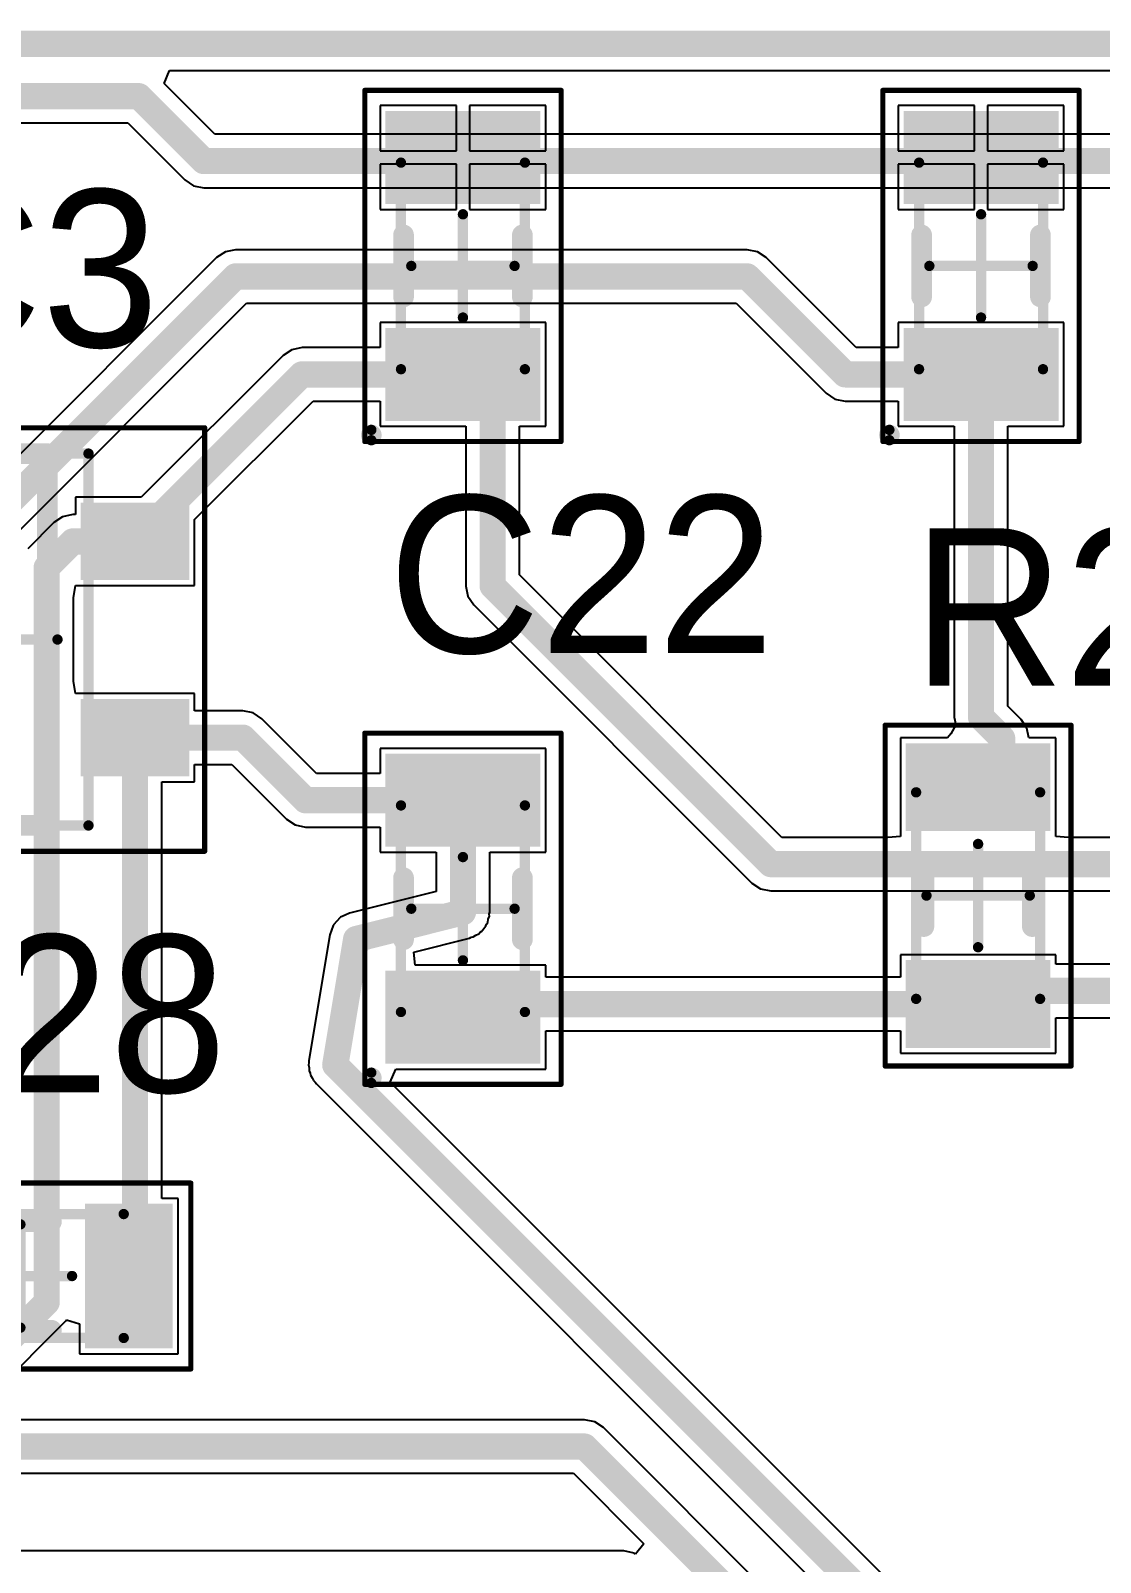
# Model space of a CAD drawing. Header units: millimetres. Extents: x 2.5 to 14.5, y 1.2 to 4.8.
# Drawn here: x 8.824 to 9.232, y 3.141 to 3.725 of the extents above; entities that cross this region are included whole.
import ezdxf

# ---------------------------------------------------------------- set-up
doc = ezdxf.new("R2010")
doc.units = ezdxf.units.MM
doc.header["$MEASUREMENT"] = 0
for name, color, linetype in [('BottomLayer', 5, 'Continuous'), ('ConnectLayer', 7, 'Continuous'), ('Mechanical13', 56, 'Continuous'), ('Mechanical15', 56, 'Continuous'), ('TopLayer', 1, 'Continuous'), ('TopOverlay', 2, 'Continuous'), ('TopPaste', 8, 'Continuous'), ('TopSolder', 216, 'Continuous')]:
    doc.layers.add(name, color=color, linetype=linetype)

# ---------------------------------------------------------------- blocks, each defined once
blk = doc.blocks.new('RESC_0805_2012_72')
at = {"layer": 'Mechanical13', "const_width": 0.00394}
for points in [[(-0.03937, 0.02362), (-0.03937, -0.02362)], [(0.03937, 0.02362), (-0.03937, 0.02362)], [(0.03937, 0.02362), (0.03937, -0.02362)], [(0.03937, -0.02362), (-0.03937, -0.02362)]]:
    blk.add_lwpolyline(points, dxfattribs=at)
at = {"layer": 'Mechanical13', "const_width": 0.00197}
for points in [[(-0.04035, 0.02362, 1), (-0.03839, 0.02362, 1)], [(-0.04035, 0.02362, 1), (-0.03839, 0.02362, 1)], [(0.03839, 0.02362, 1), (0.04035, 0.02362, 1)], [(0.03839, 0.02362, 1), (0.04035, 0.02362, 1)], [(-0.04035, -0.02362, 1), (-0.03839, -0.02362, 1)], [(-0.04035, -0.02362, 1), (-0.03839, -0.02362, 1)], [(0.03839, -0.02362, 1), (0.04035, -0.02362, 1)], [(0.03839, -0.02362, 1), (0.04035, -0.02362, 1)]]:
    blk.add_lwpolyline(points, format="xyb", close=True, dxfattribs=at)
at = {"layer": 'Mechanical15'}
for points, const_width in [([(-0.06496, 0.03543), (-0.06496, -0.03543)], 0.00197), ([(0.06496, 0.03543), (-0.06496, 0.03543)], 0.00197), ([(0.06496, 0.03543), (0.06496, -0.03543)], 0.00197), ([(0, 0.01968), (0, -0.01969)], 0.00394), ([(0.01968, 0), (-0.01969, 0)], 0.00394), ([(0.06496, -0.03543), (-0.06496, -0.03543)], 0.00197)]:
    blk.add_lwpolyline(points, dxfattribs=dict(at, const_width=const_width))
for points, const_width in [([(-0.06545, 0.03543, 1), (-0.06447, 0.03543, 1)], 0.000984), ([(-0.06545, 0.03543, 1), (-0.06447, 0.03543, 1)], 0.000984), ([(0.06447, 0.03543, 1), (0.06545, 0.03543, 1)], 0.000984), ([(0.06447, 0.03543, 1), (0.06545, 0.03543, 1)], 0.000984), ([(-0.00098, 0.01968, 1), (0.00098, 0.01968, 1)], 0.00197), ([(-0.02067, 0, 1), (-0.0187, 0, 1)], 0.00197), ([(0.0187, 0, 1), (0.02067, 0, 1)], 0.00197), ([(-0.00098, -0.01969, 1), (0.00098, -0.01969, 1)], 0.00197), ([(-0.06545, -0.03543, 1), (-0.06447, -0.03543, 1)], 0.000984), ([(-0.06545, -0.03543, 1), (-0.06447, -0.03543, 1)], 0.000984), ([(0.06447, -0.03543, 1), (0.06545, -0.03543, 1)], 0.000984), ([(0.06447, -0.03543, 1), (0.06545, -0.03543, 1)], 0.000984)]:
    blk.add_lwpolyline(points, format="xyb", close=True, dxfattribs=dict(at, const_width=const_width))
at = {"layer": 'TopLayer'}
for points in [[(-0.02756, -0.02461), (-0.02756, 0.02461), (-0.05512, -0.02461), (-0.05512, 0.02461)], [(0.05512, -0.02461), (0.05512, 0.02461), (0.02756, -0.02461), (0.02756, 0.02461)]]:
    blk.add_solid(points, dxfattribs=at)
at = {"layer": 'TopOverlay', "const_width": 0.00787}
for points in [[(0.01181, 0.02067), (-0.01181, 0.02067)], [(0.01181, -0.02067), (-0.01181, -0.02067)]]:
    blk.add_lwpolyline(points, dxfattribs=at)
at = {"layer": 'TopOverlay', "const_width": 0.00394}
for points in [[(-0.01378, 0.02067, 1), (-0.00984, 0.02067, 1)], [(0.00984, 0.02067, 1), (0.01378, 0.02067, 1)], [(-0.01378, -0.02067, 1), (-0.00984, -0.02067, 1)], [(0.00984, -0.02067, 1), (0.01378, -0.02067, 1)]]:
    blk.add_lwpolyline(points, format="xyb", close=True, dxfattribs=at)
at = {"layer": 'TopPaste'}
for points in [[(-0.02756, -0.02461), (-0.02756, 0.02461), (-0.05512, -0.02461), (-0.05512, 0.02461)], [(0.05512, -0.02461), (0.05512, 0.02461), (0.02756, -0.02461), (0.02756, 0.02461)]]:
    blk.add_solid(points, dxfattribs=at)
at = {"layer": 'TopSolder'}
for points in [[(-0.02461, -0.02756), (-0.02461, 0.02756), (-0.05807, -0.02756), (-0.05807, 0.02756)], [(0.05807, -0.02756), (0.05807, 0.02756), (0.02461, -0.02756), (0.02461, 0.02756)]]:
    blk.add_solid(points, dxfattribs=at)
blk = doc.blocks.new('RESC_0805_2012_73')
at = {"layer": 'Mechanical13', "const_width": 0.00394}
for points in [[(-0.03937, -0.02362), (-0.03937, 0.02362)], [(0.03937, 0.02362), (-0.03937, 0.02362)], [(0.03937, -0.02362), (0.03937, 0.02362)], [(0.03937, -0.02362), (-0.03937, -0.02362)]]:
    blk.add_lwpolyline(points, dxfattribs=at)
at = {"layer": 'Mechanical13', "const_width": 0.00197}
for points in [[(-0.04035, 0.02362, 1), (-0.03839, 0.02362, 1)], [(-0.04035, 0.02362, 1), (-0.03839, 0.02362, 1)], [(0.03839, 0.02362, 1), (0.04035, 0.02362, 1)], [(0.03839, 0.02362, 1), (0.04035, 0.02362, 1)], [(-0.04035, -0.02362, 1), (-0.03839, -0.02362, 1)], [(-0.04035, -0.02362, 1), (-0.03839, -0.02362, 1)], [(0.03839, -0.02362, 1), (0.04035, -0.02362, 1)], [(0.03839, -0.02362, 1), (0.04035, -0.02362, 1)]]:
    blk.add_lwpolyline(points, format="xyb", close=True, dxfattribs=at)
at = {"layer": 'Mechanical15'}
for points, const_width in [([(-0.06496, -0.03543), (-0.06496, 0.03543)], 0.00197), ([(0.06496, 0.03543), (-0.06496, 0.03543)], 0.00197), ([(0.06496, -0.03543), (0.06496, 0.03543)], 0.00197), ([(0, -0.01968), (0, 0.01969)], 0.00394), ([(0.01968, 0), (-0.01969, 0)], 0.00394), ([(0.06496, -0.03543), (-0.06496, -0.03543)], 0.00197)]:
    blk.add_lwpolyline(points, dxfattribs=dict(at, const_width=const_width))
for points, const_width in [([(-0.06545, 0.03543, 1), (-0.06447, 0.03543, 1)], 0.000984), ([(-0.06545, 0.03543, 1), (-0.06447, 0.03543, 1)], 0.000984), ([(0.06447, 0.03543, 1), (0.06545, 0.03543, 1)], 0.000984), ([(0.06447, 0.03543, 1), (0.06545, 0.03543, 1)], 0.000984), ([(-0.00098, 0.01969, 1), (0.00098, 0.01969, 1)], 0.00197), ([(-0.02067, 0, 1), (-0.0187, 0, 1)], 0.00197), ([(0.0187, 0, 1), (0.02067, 0, 1)], 0.00197), ([(-0.00098, -0.01968, 1), (0.00098, -0.01968, 1)], 0.00197), ([(-0.06545, -0.03543, 1), (-0.06447, -0.03543, 1)], 0.000984), ([(-0.06545, -0.03543, 1), (-0.06447, -0.03543, 1)], 0.000984), ([(0.06447, -0.03543, 1), (0.06545, -0.03543, 1)], 0.000984), ([(0.06447, -0.03543, 1), (0.06545, -0.03543, 1)], 0.000984)]:
    blk.add_lwpolyline(points, format="xyb", close=True, dxfattribs=dict(at, const_width=const_width))
at = {"layer": 'TopLayer'}
for points in [[(-0.02756, -0.02461), (-0.02756, 0.02461), (-0.05512, -0.02461), (-0.05512, 0.02461)], [(0.05512, -0.02461), (0.05512, 0.02461), (0.02756, -0.02461), (0.02756, 0.02461)]]:
    blk.add_solid(points, dxfattribs=at)
at = {"layer": 'TopOverlay', "const_width": 0.00787}
for points in [[(0.01181, 0.02067), (-0.01181, 0.02067)], [(0.01181, -0.02067), (-0.01181, -0.02067)]]:
    blk.add_lwpolyline(points, dxfattribs=at)
at = {"layer": 'TopOverlay', "const_width": 0.00394}
for points in [[(-0.01378, 0.02067, 1), (-0.00984, 0.02067, 1)], [(0.00984, 0.02067, 1), (0.01378, 0.02067, 1)], [(-0.01378, -0.02067, 1), (-0.00984, -0.02067, 1)], [(0.00984, -0.02067, 1), (0.01378, -0.02067, 1)]]:
    blk.add_lwpolyline(points, format="xyb", close=True, dxfattribs=at)
at = {"layer": 'TopPaste'}
for points in [[(-0.02756, -0.02461), (-0.02756, 0.02461), (-0.05512, -0.02461), (-0.05512, 0.02461)], [(0.05512, -0.02461), (0.05512, 0.02461), (0.02756, -0.02461), (0.02756, 0.02461)]]:
    blk.add_solid(points, dxfattribs=at)
at = {"layer": 'TopSolder'}
for points in [[(-0.02461, -0.02756), (-0.02461, 0.02756), (-0.05807, -0.02756), (-0.05807, 0.02756)], [(0.05807, -0.02756), (0.05807, 0.02756), (0.02461, -0.02756), (0.02461, 0.02756)]]:
    blk.add_solid(points, dxfattribs=at)
blk = doc.blocks.new('SOT95P245X110_5N_138')
at = {"layer": 'Mechanical13', "const_width": 0.00394}
for points in [[(-0.0315, 0.07087), (0.0315, 0.07087)], [(-0.0315, -0.07087), (-0.0315, 0.07087)], [(0.0315, -0.07087), (0.0315, 0.07087)], [(-0.0315, -0.07087), (0.0315, -0.07087)]]:
    blk.add_lwpolyline(points, dxfattribs=at)
at = {"layer": 'Mechanical13', "const_width": 0.00197}
for points in [[(-0.03248, 0.07087, 1), (-0.03051, 0.07087, 1)], [(-0.03248, 0.07087, 1), (-0.03051, 0.07087, 1)], [(0.03051, 0.07087, 1), (0.03248, 0.07087, 1)], [(0.03051, 0.07087, 1), (0.03248, 0.07087, 1)], [(-0.03248, -0.07087, 1), (-0.03051, -0.07087, 1)], [(-0.03248, -0.07087, 1), (-0.03051, -0.07087, 1)], [(0.03051, -0.07087, 1), (0.03248, -0.07087, 1)], [(0.03051, -0.07087, 1), (0.03248, -0.07087, 1)]]:
    blk.add_lwpolyline(points, format="xyb", close=True, dxfattribs=at)
at = {"layer": 'Mechanical15'}
for points, const_width in [([(-0.07579, 0.08071), (0.07579, 0.08071)], 0.00197), ([(-0.07579, -0.08071), (-0.07579, 0.08071)], 0.00197), ([(0.07579, -0.08071), (0.07579, 0.08071)], 0.00197), ([(0, -0.01968), (0, 0.01969)], 0.00394), ([(-0.01968, 0), (0.01969, 0)], 0.00394), ([(-0.07579, -0.08071), (0.07579, -0.08071)], 0.00197)]:
    blk.add_lwpolyline(points, dxfattribs=dict(at, const_width=const_width))
for points, const_width in [([(-0.07628, 0.08071, 1), (-0.07529, 0.08071, 1)], 0.000984), ([(-0.07628, 0.08071, 1), (-0.07529, 0.08071, 1)], 0.000984), ([(0.0753, 0.08071, 1), (0.07628, 0.08071, 1)], 0.000984), ([(0.0753, 0.08071, 1), (0.07628, 0.08071, 1)], 0.000984), ([(-0.00098, 0.01969, 1), (0.00098, 0.01969, 1)], 0.00197), ([(-0.02067, 0, 1), (-0.0187, 0, 1)], 0.00197), ([(0.0187, 0, 1), (0.02067, 0, 1)], 0.00197), ([(-0.00098, -0.01968, 1), (0.00098, -0.01968, 1)], 0.00197), ([(-0.07628, -0.08071, 1), (-0.07529, -0.08071, 1)], 0.000984), ([(-0.07628, -0.08071, 1), (-0.07529, -0.08071, 1)], 0.000984), ([(0.0753, -0.08071, 1), (0.07628, -0.08071, 1)], 0.000984), ([(0.0753, -0.08071, 1), (0.07628, -0.08071, 1)], 0.000984)]:
    blk.add_lwpolyline(points, format="xyb", close=True, dxfattribs=dict(at, const_width=const_width))
at = {"layer": 'TopLayer'}
for points in [[(-0.0315, 0.02559), (-0.0315, 0.04921), (-0.06693, 0.02559), (-0.06693, 0.04921)], [(0.06693, 0.02559), (0.06693, 0.04921), (0.0315, 0.02559), (0.0315, 0.04921)], [(-0.0315, -0.01181), (-0.0315, 0.01181), (-0.06693, -0.01181), (-0.06693, 0.01181)], [(-0.0315, -0.04921), (-0.0315, -0.02559), (-0.06693, -0.04921), (-0.06693, -0.02559)], [(0.06693, -0.04921), (0.06693, -0.02559), (0.0315, -0.04921), (0.0315, -0.02559)]]:
    blk.add_solid(points, dxfattribs=at)
at = {"layer": 'TopOverlay'}
for points, const_width in [([(-0.04429, 0.07087, 1), (-0.05413, 0.07087, 1)], 0.00984), ([(-0.05659, 0.07087, 1), (-0.05167, 0.07087, 1)], 0.00492), ([(-0.04675, 0.07087, 1), (-0.04183, 0.07087, 1)], 0.00492), ([(-0.01772, 0.07087, 1), (-0.01378, 0.07087, 1)], 0.00394), ([(-0.01772, 0.07087, 1), (-0.01378, 0.07087, 1)], 0.00394), ([(0.01378, 0.07087, 1), (0.01772, 0.07087, 1)], 0.00394), ([(0.01378, 0.07087, 1), (0.01772, 0.07087, 1)], 0.00394), ([(-0.01772, -0.07087, 1), (-0.01378, -0.07087, 1)], 0.00394), ([(-0.01772, -0.07087, 1), (-0.01378, -0.07087, 1)], 0.00394), ([(0.01378, -0.07087, 1), (0.01772, -0.07087, 1)], 0.00394), ([(0.01378, -0.07087, 1), (0.01772, -0.07087, 1)], 0.00394)]:
    blk.add_lwpolyline(points, format="xyb", close=True, dxfattribs=dict(at, const_width=const_width))
at = {"layer": 'TopOverlay', "const_width": 0.00787}
for points in [[(-0.01575, -0.07087), (-0.01575, 0.07087)], [(-0.01575, 0.07087), (0.01575, 0.07087)], [(0.01575, -0.07087), (0.01575, 0.07087)], [(-0.01575, -0.07087), (0.01575, -0.07087)]]:
    blk.add_lwpolyline(points, dxfattribs=at)
at = {"layer": 'TopPaste'}
for points in [[(-0.0315, 0.02559), (-0.0315, 0.04921), (-0.06693, 0.02559), (-0.06693, 0.04921)], [(0.06693, 0.02559), (0.06693, 0.04921), (0.0315, 0.02559), (0.0315, 0.04921)], [(-0.0315, -0.01181), (-0.0315, 0.01181), (-0.06693, -0.01181), (-0.06693, 0.01181)], [(-0.0315, -0.04921), (-0.0315, -0.02559), (-0.06693, -0.04921), (-0.06693, -0.02559)], [(0.06693, -0.04921), (0.06693, -0.02559), (0.0315, -0.04921), (0.0315, -0.02559)]]:
    blk.add_solid(points, dxfattribs=at)
at = {"layer": 'TopSolder'}
for points in [[(-0.02854, 0.02264), (-0.02854, 0.05217), (-0.06988, 0.02264), (-0.06988, 0.05217)], [(0.06988, 0.02264), (0.06988, 0.05217), (0.02854, 0.02264), (0.02854, 0.05217)], [(-0.02854, -0.01476), (-0.02854, 0.01476), (-0.06988, -0.01476), (-0.06988, 0.01476)], [(-0.02854, -0.05217), (-0.02854, -0.02264), (-0.06988, -0.05217), (-0.06988, -0.02264)], [(0.06988, -0.05217), (0.06988, -0.02264), (0.02854, -0.05217), (0.02854, -0.02264)]]:
    blk.add_solid(points, dxfattribs=at)
blk = doc.blocks.new('CAPCP2012X06N_180')
at = {"layer": 'Mechanical13', "const_width": 0.00394}
for points in [[(-0.03937, 0.02362), (-0.03937, -0.02362)], [(-0.03937, 0.02362), (0.03937, 0.02362)], [(0.03937, 0.02362), (0.03937, -0.02362)], [(-0.03937, -0.02362), (0.03937, -0.02362)]]:
    blk.add_lwpolyline(points, dxfattribs=at)
at = {"layer": 'Mechanical13', "const_width": 0.00197}
for points in [[(-0.04035, 0.02362, 1), (-0.03839, 0.02362, 1)], [(-0.04035, 0.02362, 1), (-0.03839, 0.02362, 1)], [(0.03839, 0.02362, 1), (0.04035, 0.02362, 1)], [(0.03839, 0.02362, 1), (0.04035, 0.02362, 1)], [(-0.04035, -0.02362, 1), (-0.03839, -0.02362, 1)], [(-0.04035, -0.02362, 1), (-0.03839, -0.02362, 1)], [(0.03839, -0.02362, 1), (0.04035, -0.02362, 1)], [(0.03839, -0.02362, 1), (0.04035, -0.02362, 1)]]:
    blk.add_lwpolyline(points, format="xyb", close=True, dxfattribs=at)
at = {"layer": 'Mechanical15'}
for points, const_width in [([(-0.06693, 0.0374), (-0.06693, -0.0374)], 0.00197), ([(-0.06693, 0.0374), (0.06693, 0.0374)], 0.00197), ([(0.06693, 0.0374), (0.06693, -0.0374)], 0.00197), ([(0, 0.01969), (0, -0.01968)], 0.00394), ([(-0.01969, 0), (0.01969, 0)], 0.00394), ([(-0.06693, -0.0374), (0.06693, -0.0374)], 0.00197)]:
    blk.add_lwpolyline(points, dxfattribs=dict(at, const_width=const_width))
for points, const_width in [([(-0.06742, 0.0374, 1), (-0.06644, 0.0374, 1)], 0.000984), ([(-0.06742, 0.0374, 1), (-0.06644, 0.0374, 1)], 0.000984), ([(0.06644, 0.0374, 1), (0.06742, 0.0374, 1)], 0.000984), ([(0.06644, 0.0374, 1), (0.06742, 0.0374, 1)], 0.000984), ([(-0.00098, 0.01969, 1), (0.00098, 0.01969, 1)], 0.00197), ([(-0.02067, 0, 1), (-0.0187, 0, 1)], 0.00197), ([(0.0187, 0, 1), (0.02067, 0, 1)], 0.00197), ([(-0.00098, -0.01968, 1), (0.00098, -0.01968, 1)], 0.00197), ([(-0.06742, -0.0374, 1), (-0.06644, -0.0374, 1)], 0.000984), ([(-0.06742, -0.0374, 1), (-0.06644, -0.0374, 1)], 0.000984), ([(0.06644, -0.0374, 1), (0.06742, -0.0374, 1)], 0.000984), ([(0.06644, -0.0374, 1), (0.06742, -0.0374, 1)], 0.000984)]:
    blk.add_lwpolyline(points, format="xyb", close=True, dxfattribs=dict(at, const_width=const_width))
at = {"layer": 'TopLayer'}
for points in [[(-0.02657, -0.02658), (-0.02657, 0.02657), (-0.0561, -0.02658), (-0.0561, 0.02657)], [(0.0561, -0.02658), (0.0561, 0.02657), (0.02657, -0.02658), (0.02657, 0.02657)]]:
    blk.add_solid(points, dxfattribs=at)
at = {"layer": 'TopOverlay'}
for points, const_width in [([(-0.06249, 0.03493, 1), (-0.06642, 0.03493, 1)], 0.00394), ([(-0.06741, 0.03493, 1), (-0.06544, 0.03493, 1)], 0.00197), ([(-0.06347, 0.03493, 1), (-0.0615, 0.03493, 1)], 0.00197), ([(-0.01378, 0.02264, 1), (-0.00984, 0.02264, 1)], 0.00394), ([(0.00984, 0.02264, 1), (0.01378, 0.02264, 1)], 0.00394), ([(-0.01378, -0.02264, 1), (-0.00984, -0.02264, 1)], 0.00394), ([(0.00984, -0.02264, 1), (0.01378, -0.02264, 1)], 0.00394)]:
    blk.add_lwpolyline(points, format="xyb", close=True, dxfattribs=dict(at, const_width=const_width))
at = {"layer": 'TopOverlay', "const_width": 0.00787}
for points in [[(-0.01181, 0.02264), (0.01181, 0.02264)], [(-0.01181, -0.02264), (0.01181, -0.02264)]]:
    blk.add_lwpolyline(points, dxfattribs=at)
at = {"layer": 'TopPaste'}
for points in [[(-0.02657, -0.02658), (-0.02657, 0.02657), (-0.0561, -0.02658), (-0.0561, 0.02657)], [(0.0561, -0.02658), (0.0561, 0.02657), (0.02657, -0.02658), (0.02657, 0.02657)]]:
    blk.add_solid(points, dxfattribs=at)
at = {"layer": 'TopSolder'}
for points in [[(-0.02362, -0.02953), (-0.02362, 0.02953), (-0.05905, -0.02953), (-0.05905, 0.02953)], [(0.05905, -0.02953), (0.05905, 0.02953), (0.02362, -0.02953), (0.02362, 0.02953)]]:
    blk.add_solid(points, dxfattribs=at)
blk = doc.blocks.new('CAPCP2012X06N_182')
at = {"layer": 'Mechanical13', "const_width": 0.00394}
for points in [[(-0.03937, 0.02362), (-0.03937, -0.02362)], [(-0.03937, 0.02362), (0.03937, 0.02362)], [(0.03937, 0.02362), (0.03937, -0.02362)], [(-0.03937, -0.02362), (0.03937, -0.02362)]]:
    blk.add_lwpolyline(points, dxfattribs=at)
at = {"layer": 'Mechanical13', "const_width": 0.00197}
for points in [[(-0.04035, 0.02362, 1), (-0.03839, 0.02362, 1)], [(-0.04035, 0.02362, 1), (-0.03839, 0.02362, 1)], [(0.03839, 0.02362, 1), (0.04035, 0.02362, 1)], [(0.03839, 0.02362, 1), (0.04035, 0.02362, 1)], [(-0.04035, -0.02362, 1), (-0.03839, -0.02362, 1)], [(-0.04035, -0.02362, 1), (-0.03839, -0.02362, 1)], [(0.03839, -0.02362, 1), (0.04035, -0.02362, 1)], [(0.03839, -0.02362, 1), (0.04035, -0.02362, 1)]]:
    blk.add_lwpolyline(points, format="xyb", close=True, dxfattribs=at)
at = {"layer": 'Mechanical15'}
for points, const_width in [([(-0.06693, 0.0374), (-0.06693, -0.0374)], 0.00197), ([(-0.06693, 0.0374), (0.06693, 0.0374)], 0.00197), ([(0.06693, 0.0374), (0.06693, -0.0374)], 0.00197), ([(0, 0.01969), (0, -0.01968)], 0.00394), ([(-0.01969, 0), (0.01969, 0)], 0.00394), ([(-0.06693, -0.0374), (0.06693, -0.0374)], 0.00197)]:
    blk.add_lwpolyline(points, dxfattribs=dict(at, const_width=const_width))
for points, const_width in [([(-0.06742, 0.0374, 1), (-0.06644, 0.0374, 1)], 0.000984), ([(-0.06742, 0.0374, 1), (-0.06644, 0.0374, 1)], 0.000984), ([(0.06644, 0.0374, 1), (0.06742, 0.0374, 1)], 0.000984), ([(0.06644, 0.0374, 1), (0.06742, 0.0374, 1)], 0.000984), ([(-0.00098, 0.01969, 1), (0.00098, 0.01969, 1)], 0.00197), ([(-0.02067, 0, 1), (-0.0187, 0, 1)], 0.00197), ([(0.0187, 0, 1), (0.02067, 0, 1)], 0.00197), ([(-0.00098, -0.01968, 1), (0.00098, -0.01968, 1)], 0.00197), ([(-0.06742, -0.0374, 1), (-0.06644, -0.0374, 1)], 0.000984), ([(-0.06742, -0.0374, 1), (-0.06644, -0.0374, 1)], 0.000984), ([(0.06644, -0.0374, 1), (0.06742, -0.0374, 1)], 0.000984), ([(0.06644, -0.0374, 1), (0.06742, -0.0374, 1)], 0.000984)]:
    blk.add_lwpolyline(points, format="xyb", close=True, dxfattribs=dict(at, const_width=const_width))
at = {"layer": 'TopLayer'}
for points in [[(-0.02657, -0.02658), (-0.02657, 0.02657), (-0.0561, -0.02658), (-0.0561, 0.02657)], [(0.0561, -0.02658), (0.0561, 0.02657), (0.02657, -0.02658), (0.02657, 0.02657)]]:
    blk.add_solid(points, dxfattribs=at)
at = {"layer": 'TopOverlay'}
for points, const_width in [([(-0.06249, 0.03493, 1), (-0.06642, 0.03493, 1)], 0.00394), ([(-0.06741, 0.03493, 1), (-0.06544, 0.03493, 1)], 0.00197), ([(-0.06347, 0.03493, 1), (-0.0615, 0.03493, 1)], 0.00197), ([(-0.01378, 0.02264, 1), (-0.00984, 0.02264, 1)], 0.00394), ([(0.00984, 0.02264, 1), (0.01378, 0.02264, 1)], 0.00394), ([(-0.01378, -0.02264, 1), (-0.00984, -0.02264, 1)], 0.00394), ([(0.00984, -0.02264, 1), (0.01378, -0.02264, 1)], 0.00394)]:
    blk.add_lwpolyline(points, format="xyb", close=True, dxfattribs=dict(at, const_width=const_width))
at = {"layer": 'TopOverlay', "const_width": 0.00787}
for points in [[(-0.01181, 0.02264), (0.01181, 0.02264)], [(-0.01181, -0.02264), (0.01181, -0.02264)]]:
    blk.add_lwpolyline(points, dxfattribs=at)
at = {"layer": 'TopPaste'}
for points in [[(-0.02657, -0.02658), (-0.02657, 0.02657), (-0.0561, -0.02658), (-0.0561, 0.02657)], [(0.0561, -0.02658), (0.0561, 0.02657), (0.02657, -0.02658), (0.02657, 0.02657)]]:
    blk.add_solid(points, dxfattribs=at)
at = {"layer": 'TopSolder'}
for points in [[(-0.02362, -0.02953), (-0.02362, 0.02953), (-0.05905, -0.02953), (-0.05905, 0.02953)], [(0.05905, -0.02953), (0.05905, 0.02953), (0.02362, -0.02953), (0.02362, 0.02953)]]:
    blk.add_solid(points, dxfattribs=at)
blk = doc.blocks.new('CAPCP2012X06N_183')
at = {"layer": 'Mechanical13', "const_width": 0.00394}
for points in [[(-0.03937, 0.02362), (-0.03937, -0.02362)], [(-0.03937, 0.02362), (0.03937, 0.02362)], [(0.03937, 0.02362), (0.03937, -0.02362)], [(-0.03937, -0.02362), (0.03937, -0.02362)]]:
    blk.add_lwpolyline(points, dxfattribs=at)
at = {"layer": 'Mechanical13', "const_width": 0.00197}
for points in [[(-0.04035, 0.02362, 1), (-0.03839, 0.02362, 1)], [(-0.04035, 0.02362, 1), (-0.03839, 0.02362, 1)], [(0.03839, 0.02362, 1), (0.04035, 0.02362, 1)], [(0.03839, 0.02362, 1), (0.04035, 0.02362, 1)], [(-0.04035, -0.02362, 1), (-0.03839, -0.02362, 1)], [(-0.04035, -0.02362, 1), (-0.03839, -0.02362, 1)], [(0.03839, -0.02362, 1), (0.04035, -0.02362, 1)], [(0.03839, -0.02362, 1), (0.04035, -0.02362, 1)]]:
    blk.add_lwpolyline(points, format="xyb", close=True, dxfattribs=at)
at = {"layer": 'Mechanical15'}
for points, const_width in [([(-0.06693, 0.0374), (-0.06693, -0.0374)], 0.00197), ([(-0.06693, 0.0374), (0.06693, 0.0374)], 0.00197), ([(0.06693, 0.0374), (0.06693, -0.0374)], 0.00197), ([(0, 0.01969), (0, -0.01968)], 0.00394), ([(-0.01969, 0), (0.01969, 0)], 0.00394), ([(-0.06693, -0.0374), (0.06693, -0.0374)], 0.00197)]:
    blk.add_lwpolyline(points, dxfattribs=dict(at, const_width=const_width))
for points, const_width in [([(-0.06742, 0.0374, 1), (-0.06644, 0.0374, 1)], 0.000984), ([(-0.06742, 0.0374, 1), (-0.06644, 0.0374, 1)], 0.000984), ([(0.06644, 0.0374, 1), (0.06742, 0.0374, 1)], 0.000984), ([(0.06644, 0.0374, 1), (0.06742, 0.0374, 1)], 0.000984), ([(-0.00098, 0.01969, 1), (0.00098, 0.01969, 1)], 0.00197), ([(-0.02067, 0, 1), (-0.0187, 0, 1)], 0.00197), ([(0.0187, 0, 1), (0.02067, 0, 1)], 0.00197), ([(-0.00098, -0.01968, 1), (0.00098, -0.01968, 1)], 0.00197), ([(-0.06742, -0.0374, 1), (-0.06644, -0.0374, 1)], 0.000984), ([(-0.06742, -0.0374, 1), (-0.06644, -0.0374, 1)], 0.000984), ([(0.06644, -0.0374, 1), (0.06742, -0.0374, 1)], 0.000984), ([(0.06644, -0.0374, 1), (0.06742, -0.0374, 1)], 0.000984)]:
    blk.add_lwpolyline(points, format="xyb", close=True, dxfattribs=dict(at, const_width=const_width))
at = {"layer": 'TopLayer'}
for points in [[(-0.02657, -0.02658), (-0.02657, 0.02657), (-0.0561, -0.02658), (-0.0561, 0.02657)], [(0.0561, -0.02658), (0.0561, 0.02657), (0.02657, -0.02658), (0.02657, 0.02657)]]:
    blk.add_solid(points, dxfattribs=at)
at = {"layer": 'TopOverlay'}
for points, const_width in [([(-0.06249, 0.03493, 1), (-0.06642, 0.03493, 1)], 0.00394), ([(-0.06741, 0.03493, 1), (-0.06544, 0.03493, 1)], 0.00197), ([(-0.06347, 0.03493, 1), (-0.0615, 0.03493, 1)], 0.00197), ([(-0.01378, 0.02264, 1), (-0.00984, 0.02264, 1)], 0.00394), ([(0.00984, 0.02264, 1), (0.01378, 0.02264, 1)], 0.00394), ([(-0.01378, -0.02264, 1), (-0.00984, -0.02264, 1)], 0.00394), ([(0.00984, -0.02264, 1), (0.01378, -0.02264, 1)], 0.00394)]:
    blk.add_lwpolyline(points, format="xyb", close=True, dxfattribs=dict(at, const_width=const_width))
at = {"layer": 'TopOverlay', "const_width": 0.00787}
for points in [[(-0.01181, 0.02264), (0.01181, 0.02264)], [(-0.01181, -0.02264), (0.01181, -0.02264)]]:
    blk.add_lwpolyline(points, dxfattribs=at)
at = {"layer": 'TopPaste'}
for points in [[(-0.02657, -0.02658), (-0.02657, 0.02657), (-0.0561, -0.02658), (-0.0561, 0.02657)], [(0.0561, -0.02658), (0.0561, 0.02657), (0.02657, -0.02658), (0.02657, 0.02657)]]:
    blk.add_solid(points, dxfattribs=at)
at = {"layer": 'TopSolder'}
for points in [[(-0.02362, -0.02953), (-0.02362, 0.02953), (-0.05905, -0.02953), (-0.05905, 0.02953)], [(0.05905, -0.02953), (0.05905, 0.02953), (0.02362, -0.02953), (0.02362, 0.02953)]]:
    blk.add_solid(points, dxfattribs=at)

msp = doc.modelspace()

# ---------------------------------------------------------------- linework, layer by layer
at = {"layer": 'BottomLayer', "const_width": 0.01}
for points in [[(8.32439, 3.71969), (9.38303, 3.71969)], [(8.33267, 3.69969), (8.86516, 3.69969)], [(8.86516, 3.69969), (8.88985, 3.675)], [(8.88985, 3.675), (9.37866, 3.675)]]:
    msp.add_lwpolyline(points, dxfattribs=at)
at = {"layer": 'BottomLayer', "const_width": 0.005}
for points in [[(8.86266, 3.69969, 1), (8.86766, 3.69969, 1)], [(8.86266, 3.69969, 1), (8.86766, 3.69969, 1)], [(8.88735, 3.675, 1), (8.89235, 3.675, 1)], [(8.88735, 3.675, 1), (8.89235, 3.675, 1)]]:
    msp.add_lwpolyline(points, format="xyb", close=True, dxfattribs=at)
at = {"layer": 'ConnectLayer'}
for p, q in [((8.87478, 3.70449), (8.87685, 3.70949)), ((8.87685, 3.70949), (9.3788, 3.70949)), ((8.89407, 3.6852), (8.87478, 3.70449)), ((8.98616, 3.6961), (8.95709, 3.6961)), ((8.95709, 3.6961), (8.95709, 3.67884)), ((8.98616, 3.67884), (8.98616, 3.6961)), ((9.02024, 3.6961), (8.99116, 3.6961)), ((8.99116, 3.6961), (8.99116, 3.67884)), ((9.02024, 3.67884), (9.02024, 3.6961)), ((9.18361, 3.6961), (9.15453, 3.6961)), ((9.15453, 3.6961), (9.15453, 3.67884)), ((9.18361, 3.67884), (9.18361, 3.6961)), ((9.21768, 3.6961), (9.18861, 3.6961)), ((9.18861, 3.6961), (9.18861, 3.67884)), ((9.21768, 3.67884), (9.21768, 3.6961)), ((8.41544, 3.68949), (8.86094, 3.68949)), ((8.86094, 3.68949), (8.88264, 3.66779)), ((9.35579, 3.6852), (8.89407, 3.6852)), ((8.95709, 3.67884), (8.98616, 3.67884)), ((8.99116, 3.67884), (9.02024, 3.67884)), ((9.15453, 3.67884), (9.18361, 3.67884)), ((9.18861, 3.67884), (9.21768, 3.67884)), ((8.98616, 3.67384), (8.95709, 3.67384)), ((8.95709, 3.67384), (8.95709, 3.65657)), ((8.98616, 3.65657), (8.98616, 3.67384)), ((9.02024, 3.67384), (8.99116, 3.67384)), ((8.99116, 3.67384), (8.99116, 3.65657)), ((9.02024, 3.65657), (9.02024, 3.67384)), ((9.18361, 3.67384), (9.15453, 3.67384)), ((9.15453, 3.67384), (9.15453, 3.65657)), ((9.18361, 3.65657), (9.18361, 3.67384)), ((9.21768, 3.67384), (9.18861, 3.67384)), ((9.18861, 3.67384), (9.18861, 3.65657)), ((9.21768, 3.65657), (9.21768, 3.67384)), ((8.88264, 3.66779), (8.88595, 3.66558)), ((8.88595, 3.66558), (8.88985, 3.6648)), ((8.88985, 3.6648), (9.35579, 3.6648)), ((8.95709, 3.65657), (8.98616, 3.65657)), ((8.99116, 3.65657), (9.02024, 3.65657)), ((9.15453, 3.65657), (9.18361, 3.65657)), ((9.18861, 3.65657), (9.21768, 3.65657)), ((8.89479, 3.63821), (8.79678, 3.5402)), ((8.8981, 3.64042), (8.89479, 3.63821)), ((8.902, 3.6412), (8.8981, 3.64042)), ((9.097, 3.6412), (8.902, 3.6412)), ((9.1009, 3.64042), (9.097, 3.6412)), ((9.10421, 3.63821), (9.1009, 3.64042)), ((9.13856, 3.60386), (9.10421, 3.63821)), ((8.80821, 3.52279), (8.90622, 3.6208)), ((8.90622, 3.6208), (9.09278, 3.6208)), ((9.09278, 3.6208), (9.12713, 3.58645)), ((9.02024, 3.61343), (8.95709, 3.61343)), ((8.95709, 3.61343), (8.95709, 3.60386)), ((9.02024, 3.5739), (9.02024, 3.61343)), ((9.21768, 3.61343), (9.15453, 3.61343)), ((9.15453, 3.61343), (9.15453, 3.60386)), ((9.21768, 3.5739), (9.21768, 3.61343)), ((8.92342, 3.60308), (8.92011, 3.60087)), ((8.92732, 3.60386), (8.92342, 3.60308)), ((8.95709, 3.60386), (8.92732, 3.60386)), ((9.15453, 3.60386), (9.13856, 3.60386)), ((8.92011, 3.60087), (8.86605, 3.54681)), ((9.12713, 3.58645), (9.13044, 3.58424)), ((8.88638, 3.5383), (8.93155, 3.58347)), ((8.93155, 3.58347), (8.95709, 3.58347)), ((8.95709, 3.58347), (8.95709, 3.5739)), ((9.13044, 3.58424), (9.13434, 3.58347)), ((9.13434, 3.58347), (9.15453, 3.58347)), ((9.15453, 3.58347), (9.15453, 3.5739)), ((8.95709, 3.5739), (8.9898, 3.5739)), ((8.9898, 3.5739), (8.9898, 3.513)), ((9.0102, 3.51722), (9.0102, 3.5739)), ((9.0102, 3.5739), (9.02024, 3.5739)), ((9.15453, 3.5739), (9.17591, 3.5739)), ((9.17591, 3.5739), (9.17591, 3.46298)), ((9.1963, 3.46721), (9.1963, 3.5739)), ((9.1963, 3.5739), (9.21768, 3.5739)), ((8.86605, 3.54681), (8.84095, 3.54681)), ((8.84095, 3.54681), (8.84095, 3.5402)), ((8.8361, 3.53942), (8.83279, 3.53721)), ((8.84, 3.5402), (8.8361, 3.53942)), ((8.84095, 3.5402), (8.84, 3.5402)), ((8.88638, 3.51319), (8.88638, 3.5383)), ((8.83279, 3.53721), (8.82279, 3.52721)), ((9.11022, 3.4172), (9.0102, 3.51722)), ((8.8402, 3.5085), (8.84095, 3.51319)), ((8.84095, 3.51319), (8.88638, 3.51319)), ((8.9898, 3.513), (8.99058, 3.5091)), ((8.99058, 3.5091), (8.99279, 3.50579)), ((8.8402, 3.4767), (8.8402, 3.5085)), ((8.99279, 3.50579), (9.09879, 3.39979)), ((8.84095, 3.47201), (8.8402, 3.4767)), ((8.88638, 3.47201), (8.84095, 3.47201)), ((8.88638, 3.46539), (8.88638, 3.47201)), ((8.9048, 3.46539), (8.88638, 3.46539)), ((8.90871, 3.46462), (8.9048, 3.46539)), ((8.91201, 3.46241), (8.90871, 3.46462)), ((8.93289, 3.44153), (8.91201, 3.46241)), ((9.17591, 3.46298), (9.17648, 3.46012)), ((9.20138, 3.46213), (9.1963, 3.46721)), ((9.20359, 3.45882), (9.20138, 3.46213)), ((9.17458, 3.4566), (9.17332, 3.45512)), ((9.17648, 3.46012), (9.17458, 3.4566)), ((9.20433, 3.45512), (9.20359, 3.45882)), ((9.02024, 3.4511), (8.95709, 3.4511)), ((8.95709, 3.4511), (8.95709, 3.44153)), ((9.02024, 3.41157), (9.02024, 3.4511)), ((9.17332, 3.45512), (9.15539, 3.45512)), ((9.15539, 3.45512), (9.15539, 3.41756)), ((9.21461, 3.45512), (9.20433, 3.45512)), ((9.21461, 3.4222), (9.21461, 3.45512)), ((8.88638, 3.43838), (8.88638, 3.445)), ((8.88638, 3.445), (8.90058, 3.445)), ((8.90058, 3.445), (8.92145, 3.42413)), ((8.95709, 3.44153), (8.93289, 3.44153)), ((8.87386, 3.27961), (8.87386, 3.43838)), ((8.87386, 3.43838), (8.88638, 3.43838)), ((8.92145, 3.42413), (8.92476, 3.42192)), ((8.92476, 3.42192), (8.92866, 3.42114)), ((9.21461, 3.41756), (9.21461, 3.4222)), ((8.92866, 3.42114), (8.95709, 3.42114)), ((8.95709, 3.42114), (8.95709, 3.41157)), ((9.15054, 3.4172), (9.11022, 3.4172)), ((9.15539, 3.41756), (9.15054, 3.4172)), ((9.21946, 3.4172), (9.21461, 3.41756)), ((9.389, 3.4172), (9.21946, 3.4172)), ((8.95709, 3.41157), (8.97847, 3.41157)), ((8.97847, 3.41157), (8.97847, 3.39661)), ((8.99886, 3.38866), (8.99886, 3.41157)), ((8.99886, 3.41157), (9.02024, 3.41157)), ((9.09879, 3.39979), (9.1021, 3.39758)), ((8.97847, 3.39661), (8.94548, 3.38831)), ((9.1021, 3.39758), (9.106, 3.3968)), ((9.106, 3.3968), (9.38478, 3.3968)), ((8.94189, 3.38661), (8.94061, 3.3852)), ((8.94197, 3.38665), (8.94189, 3.38661)), ((8.94204, 3.38672), (8.94197, 3.38665)), ((8.94377, 3.3875), (8.94204, 3.38672)), ((8.94548, 3.38831), (8.94377, 3.3875)), ((8.99833, 3.38599), (8.99875, 3.38718)), ((8.99871, 3.38793), (8.99886, 3.38866)), ((8.99875, 3.38718), (8.99871, 3.38793)), ((8.93858, 3.38187), (8.93791, 3.3801)), ((8.93922, 3.38366), (8.93858, 3.38187)), ((8.93928, 3.38373), (8.93922, 3.38366)), ((8.93931, 3.38382), (8.93928, 3.38373)), ((8.94061, 3.3852), (8.93931, 3.38382)), ((8.99361, 3.37994), (8.99474, 3.38048)), ((8.99474, 3.38048), (8.99525, 3.38104)), ((8.99525, 3.38104), (8.99587, 3.38145)), ((8.99587, 3.38145), (8.99657, 3.3825)), ((8.99657, 3.3825), (8.99741, 3.38343)), ((8.99741, 3.38343), (8.99766, 3.38414)), ((8.99766, 3.38414), (8.99808, 3.38476)), ((8.99808, 3.38476), (8.99833, 3.38599)), ((8.93791, 3.3801), (8.92994, 3.33213)), ((8.96989, 3.37343), (8.99115, 3.37877)), ((8.99115, 3.37877), (8.99183, 3.3791)), ((8.99183, 3.3791), (8.99256, 3.37924)), ((8.99256, 3.37924), (8.99361, 3.37994)), ((8.97051, 3.36843), (8.96989, 3.37343)), ((9.21461, 3.37244), (9.15539, 3.37244)), ((9.15539, 3.37244), (9.15539, 3.36386)), ((9.21461, 3.36886), (9.21461, 3.37244)), ((9.34539, 3.36886), (9.21461, 3.36886)), ((9.02024, 3.36843), (8.97051, 3.36843)), ((9.02024, 3.36386), (9.02024, 3.36843)), ((9.15539, 3.36386), (9.02024, 3.36386)), ((9.21461, 3.33488), (9.21461, 3.34847)), ((9.21461, 3.34847), (9.34539, 3.34847)), ((9.02024, 3.3289), (9.02024, 3.34347)), ((9.02024, 3.34347), (9.15539, 3.34347)), ((9.15539, 3.34347), (9.15539, 3.33488)), ((9.15539, 3.33488), (9.21461, 3.33488)), ((8.92997, 3.33129), (8.9298, 3.33046)), ((8.9298, 3.33046), (8.93003, 3.32932)), ((8.92994, 3.33213), (8.92997, 3.33129)), ((8.93003, 3.32932), (8.93007, 3.32815)), ((8.93007, 3.32815), (8.93042, 3.32738)), ((8.96098, 3.3239), (8.96305, 3.3289)), ((8.96305, 3.3289), (9.02024, 3.3289)), ((8.93042, 3.32738), (8.93058, 3.32656)), ((8.93058, 3.32656), (8.93123, 3.32559)), ((8.93123, 3.32559), (8.93171, 3.32453)), ((8.93171, 3.32453), (8.93232, 3.32395)), ((8.93232, 3.32395), (8.93279, 3.32325)), ((8.93279, 3.32325), (9.32927, 2.92677)), ((9.37831, 2.90657), (8.96098, 3.3239)), ((8.88012, 3.27961), (8.87386, 3.27961)), ((8.88012, 3.22039), (8.88012, 3.27961)), ((8.80721, 3.20279), (8.83721, 3.23279)), ((8.83721, 3.23279), (8.83756, 3.23331)), ((8.83756, 3.23331), (8.84256, 3.2318)), ((8.84256, 3.2318), (8.84256, 3.22039)), ((8.84256, 3.22039), (8.88012, 3.22039)), ((9.035, 3.1952), (8.80246, 3.1952)), ((9.0389, 3.19442), (9.035, 3.1952)), ((9.04221, 3.19221), (9.0389, 3.19442)), ((9.31265, 2.92177), (9.04221, 3.19221)), ((8.135, 3.1748), (9.03078, 3.1748)), ((9.03078, 3.1748), (9.05766, 3.14792)), ((9.05766, 3.14792), (9.05447, 3.14404)), ((9.05, 3.1452), (7.07922, 3.1452)), ((9.0539, 3.14442), (9.05, 3.1452)), ((9.05447, 3.14404), (9.0539, 3.14442))]:
    msp.add_line(p, q, dxfattribs=at)
at = {"layer": 'TopLayer', "const_width": 0.01}
for points in [[(8.801, 3.53), (8.902, 3.631)], [(8.902, 3.631), (9.097, 3.631)], [(9.097, 3.631), (9.13434, 3.59366)], [(8.86366, 3.53), (8.92732, 3.59366)], [(8.92732, 3.59366), (8.98866, 3.59366)], [(8.98866, 3.59366), (9, 3.59366)], [(9, 3.513), (9, 3.59366)], [(9.13434, 3.59366), (9.18611, 3.59366)], [(9.18611, 3.46298), (9.18611, 3.59366)], [(8.83, 3.52), (8.84, 3.53)], [(8.84, 3.53), (8.86366, 3.53)], [(8.83, 3.24), (8.83, 3.52)], [(9, 3.513), (9.106, 3.407)], [(9.18611, 3.46298), (9.19417, 3.45492)], [(8.86366, 3.25232), (8.86366, 3.4552)], [(8.86366, 3.4552), (8.9048, 3.4552)], [(8.9048, 3.4552), (8.92866, 3.43134)], [(9.19417, 3.43634), (9.19417, 3.45492)], [(9.185, 3.43634), (9.19417, 3.43634)], [(8.92866, 3.43134), (8.98866, 3.43134)], [(8.98866, 3.38866), (8.98866, 3.43134)], [(9.106, 3.407), (9.389, 3.407)], [(8.94797, 3.37843), (8.98866, 3.38866)], [(8.94, 3.33046), (8.94797, 3.37843)], [(9.185, 3.35366), (9.19, 3.35866)], [(9.19, 3.35866), (9.375, 3.35866)], [(8.98866, 3.34866), (8.99366, 3.35366)], [(8.99366, 3.35366), (9.185, 3.35366)], [(8.94, 3.33046), (9.3711, 2.89936)], [(8.86134, 3.25), (8.86366, 3.25232)], [(8.8, 3.21), (8.83, 3.24)], [(8.135, 3.185), (9.035, 3.185)], [(9.035, 3.185), (9.30843, 2.91157)]]:
    msp.add_lwpolyline(points, dxfattribs=at)
at = {"layer": 'TopLayer', "const_width": 0.005}
for points in [[(8.8995, 3.631, 1), (8.9045, 3.631, 1)], [(8.8995, 3.631, 1), (8.9045, 3.631, 1)], [(9.0945, 3.631, 1), (9.0995, 3.631, 1)], [(9.0945, 3.631, 1), (9.0995, 3.631, 1)], [(8.92482, 3.59366, 1), (8.92982, 3.59366, 1)], [(8.92482, 3.59366, 1), (8.92982, 3.59366, 1)], [(8.98616, 3.59366, 1), (8.99116, 3.59366, 1)], [(8.98616, 3.59366, 1), (8.99116, 3.59366, 1)], [(8.9975, 3.59366, 1), (9.0025, 3.59366, 1)], [(8.9975, 3.59366, 1), (9.0025, 3.59366, 1)], [(9.13184, 3.59366, 1), (9.13684, 3.59366, 1)], [(9.13184, 3.59366, 1), (9.13684, 3.59366, 1)], [(9.18361, 3.59366, 1), (9.18861, 3.59366, 1)], [(9.18361, 3.59366, 1), (9.18861, 3.59366, 1)], [(8.8375, 3.53, 1), (8.8425, 3.53, 1)], [(8.8375, 3.53, 1), (8.8425, 3.53, 1)], [(8.86116, 3.53, 1), (8.86616, 3.53, 1)], [(8.86116, 3.53, 1), (8.86616, 3.53, 1)], [(8.8275, 3.52, 1), (8.8325, 3.52, 1)], [(8.8275, 3.52, 1), (8.8325, 3.52, 1)], [(8.9975, 3.513, 1), (9.0025, 3.513, 1)], [(8.9975, 3.513, 1), (9.0025, 3.513, 1)], [(9.18361, 3.46298, 1), (9.18861, 3.46298, 1)], [(9.18361, 3.46298, 1), (9.18861, 3.46298, 1)], [(8.86116, 3.4552, 1), (8.86616, 3.4552, 1)], [(8.86116, 3.4552, 1), (8.86616, 3.4552, 1)], [(8.9023, 3.4552, 1), (8.9073, 3.4552, 1)], [(8.9023, 3.4552, 1), (8.9073, 3.4552, 1)], [(9.19167, 3.45492, 1), (9.19667, 3.45492, 1)], [(9.19167, 3.45492, 1), (9.19667, 3.45492, 1)], [(9.1825, 3.43634, 1), (9.1875, 3.43634, 1)], [(9.19167, 3.43634, 1), (9.19667, 3.43634, 1)], [(9.19167, 3.43634, 1), (9.19667, 3.43634, 1)], [(8.92616, 3.43134, 1), (8.93116, 3.43134, 1)], [(8.92616, 3.43134, 1), (8.93116, 3.43134, 1)], [(8.98616, 3.43134, 1), (8.99116, 3.43134, 1)], [(8.98616, 3.43134, 1), (8.99116, 3.43134, 1)], [(9.1035, 3.407, 1), (9.1085, 3.407, 1)], [(9.1035, 3.407, 1), (9.1085, 3.407, 1)], [(8.98616, 3.38866, 1), (8.99116, 3.38866, 1)], [(8.98616, 3.38866, 1), (8.99116, 3.38866, 1)], [(8.94547, 3.37843, 1), (8.95047, 3.37843, 1)], [(8.94547, 3.37843, 1), (8.95047, 3.37843, 1)], [(9.1875, 3.35866, 1), (9.1925, 3.35866, 1)], [(9.1875, 3.35866, 1), (9.1925, 3.35866, 1)], [(8.99116, 3.35366, 1), (8.99616, 3.35366, 1)], [(8.99116, 3.35366, 1), (8.99616, 3.35366, 1)], [(9.1825, 3.35366, 1), (9.1875, 3.35366, 1)], [(9.1825, 3.35366, 1), (9.1875, 3.35366, 1)], [(8.98616, 3.34866, 1), (8.99116, 3.34866, 1)], [(8.9375, 3.33046, 1), (8.9425, 3.33046, 1)], [(8.9375, 3.33046, 1), (8.9425, 3.33046, 1)], [(8.85884, 3.25, 1), (8.86384, 3.25, 1)], [(8.86116, 3.25232, 1), (8.86616, 3.25232, 1)], [(8.86116, 3.25232, 1), (8.86616, 3.25232, 1)], [(8.8275, 3.24, 1), (8.8325, 3.24, 1)], [(8.8275, 3.24, 1), (8.8325, 3.24, 1)], [(9.0325, 3.185, 1), (9.0375, 3.185, 1)], [(9.0325, 3.185, 1), (9.0375, 3.185, 1)]]:
    msp.add_lwpolyline(points, format="xyb", close=True, dxfattribs=at)

# ---------------------------------------------------------------- block references
for name, p, rotation in [('CAPCP2012X06N_182', (8.98866, 3.635), 90), ('CAPCP2012X06N_180', (9.18611, 3.635), 90), ('CAPCP2012X06N_183', (8.98866, 3.39), 90), ('RESC_0805_2012_73', (9.185, 3.395), 270), ('RESC_0805_2012_72', (8.82, 3.25), 180)]:
    msp.add_blockref(name, p, dxfattribs=dict(rotation=rotation))
msp.add_blockref('SOT95P245X110_5N_138', (8.81445, 3.4926))

# ---------------------------------------------------------------- texts
at = {"layer": 'TopOverlay'}
for s, p in [('IC3', (8.74795, 3.6041)), ('C22', (8.96016, 3.4875)), ('R27', (9.16, 3.475)), ('R28', (8.7514, 3.32))]:
    msp.add_text(s, height=0.06, dxfattribs=at).set_placement(p)

doc.saveas('drawing.dxf')
